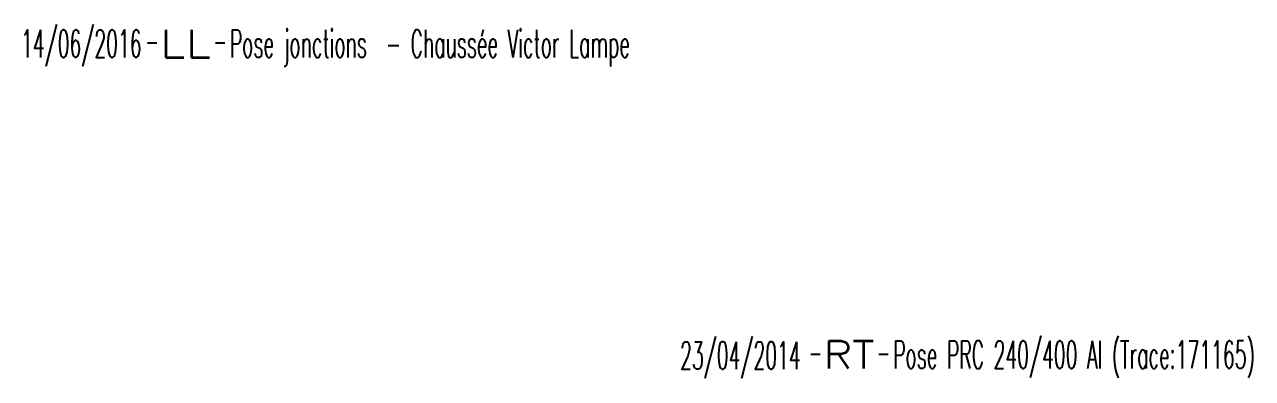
# Model space of a CAD drawing. Header units: millimetres. Extents: x 113457 to 114000, y 153000 to 154000.
# Drawn here: x 113907.1 to 113973.9, y 153486.2 to 153505.5 of the extents above; entities that cross this region are included whole.
import ezdxf
from ezdxf.enums import TextEntityAlignment as Align

# ---------------------------------------------------------------- set-up
doc = ezdxf.new("R2010")
doc.units = ezdxf.units.MM
doc.layers.get('0').update_dxf_attribs({"linetype": 'CONTINUOUS'})
doc.layers.add('M_910', color=7, linetype='CONTINUOUS')
doc.styles.get("Standard").update_dxf_attribs({"font": 'romans.shx', "width": 0.85})

# ---------------------------------------------------------------- blocks, each defined once
blk = doc.blocks.new('GIS_MODF')
at = {"color": 0, "linetype": 'Continuous', "flags": 128}
for points in [[(-2.176, -0.014), (-1.676, -0.014)], [(1.519, -0.014), (2.019, -0.014)]]:
    blk.add_lwpolyline(points, dxfattribs=at)
at = {"color": 0, "linetype": 'Continuous', "width": 0.5}
blk.add_attdef('DATE', text='', height=1.5, dxfattribs=at).set_placement((-2.502, -0.798), align=Align.RIGHT)
at = {"color": 0, "linetype": 'Continuous', "width": 1.771291}
blk.add_attdef('USER', text='', height=1.5, dxfattribs=at).set_placement((-1.507, -0.798), (1.276, -0.798), align=Align.FIT)
at = {"color": 0, "linetype": 'Continuous', "width": 0.5}
blk.add_attdef('DESC', (2.289, -0.798), '', height=1.5, dxfattribs=at)

msp = doc.modelspace()

# ---------------------------------------------------------------- block references
at = {"layer": 'M_910', "linetype": 'Continuous'}
ref = msp.add_blockref('GIS_MODF', (113915.971, 153504.497), dxfattribs=at)
ref.add_attrib('DATE', '14/06/2016', dxfattribs={"layer": '0', "color": 0, "linetype": 'Continuous', "height": 1.5, "width": 0.5}).set_placement((113913.469, 153503.698), align=Align.RIGHT)
ref.add_attrib('USER', 'LL', dxfattribs={"layer": '0', "color": 0, "linetype": 'Continuous', "height": 1.5, "width": 1.180861}).set_placement((113914.464, 153503.698), (113917.247, 153503.698), align=Align.FIT)
ref.add_attrib('DESC', 'Pose jonctions  - Chaussée Victor Lampe', (113918.26, 153503.698), dxfattribs={"layer": '0', "color": 0, "linetype": 'Continuous', "height": 1.5, "width": 0.5})
ref = msp.add_blockref('GIS_MODF', (113952.039, 153487.57), dxfattribs=at)
ref.add_attrib('DATE', '23/04/2014', dxfattribs={"layer": '0', "color": 0, "linetype": 'Continuous', "height": 1.5, "width": 0.5}).set_placement((113949.308, 153486.733), align=Align.RIGHT)
ref.add_attrib('USER', 'RT', dxfattribs={"layer": '0', "color": 0, "linetype": 'Continuous', "height": 1.5, "width": 1.082456}).set_placement((113950.532, 153486.772), (113953.315, 153486.772), align=Align.FIT)
ref.add_attrib('DESC', 'Pose PRC 240/400 Al (Trace:171165)', (113954.328, 153486.772), dxfattribs={"layer": '0', "color": 0, "linetype": 'Continuous', "height": 1.5, "width": 0.5})

doc.saveas('drawing.dxf')
